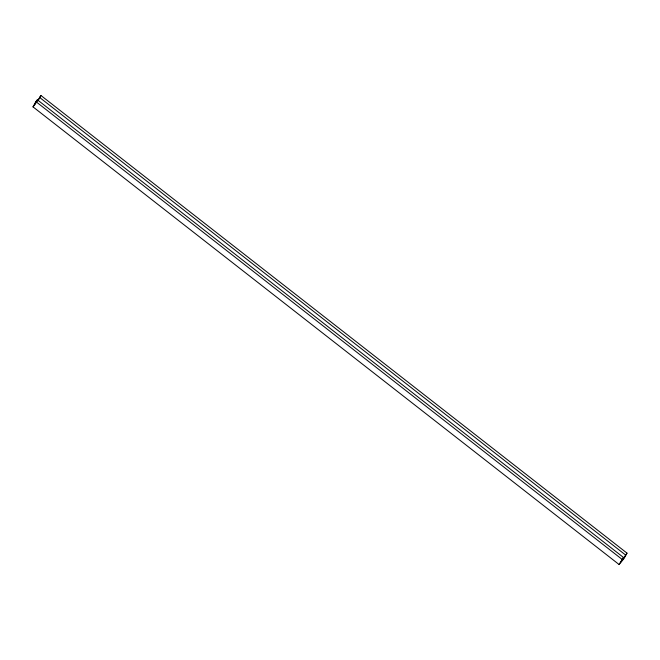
<?xml version="1.0" encoding="UTF-8"?>
<svg xmlns="http://www.w3.org/2000/svg" width="660" height="660" viewBox="0 0 660 660"><rect width="100%" height="100%" fill="white"/><g stroke="black" fill="none" stroke-linecap="round" stroke-linejoin="round"><path stroke-width="0.99" d="M627 553.13L624.121 558.393L619.08 564.514L33 106.87L35.879 101.607L37.372 99.792L623.452 557.436L621.052 561.817L627 553.13L40.92 95.485L37.026 101.681M37.372 99.792L34.98 104.173L36.003 102.927M38.041 100.741L40.92 95.485M619.08 564.514L623.452 557.436M33 106.87L34.889 104.569M39.427 97.3L625.507 554.953M35.879 101.607L621.959 559.259"/></g></svg>
